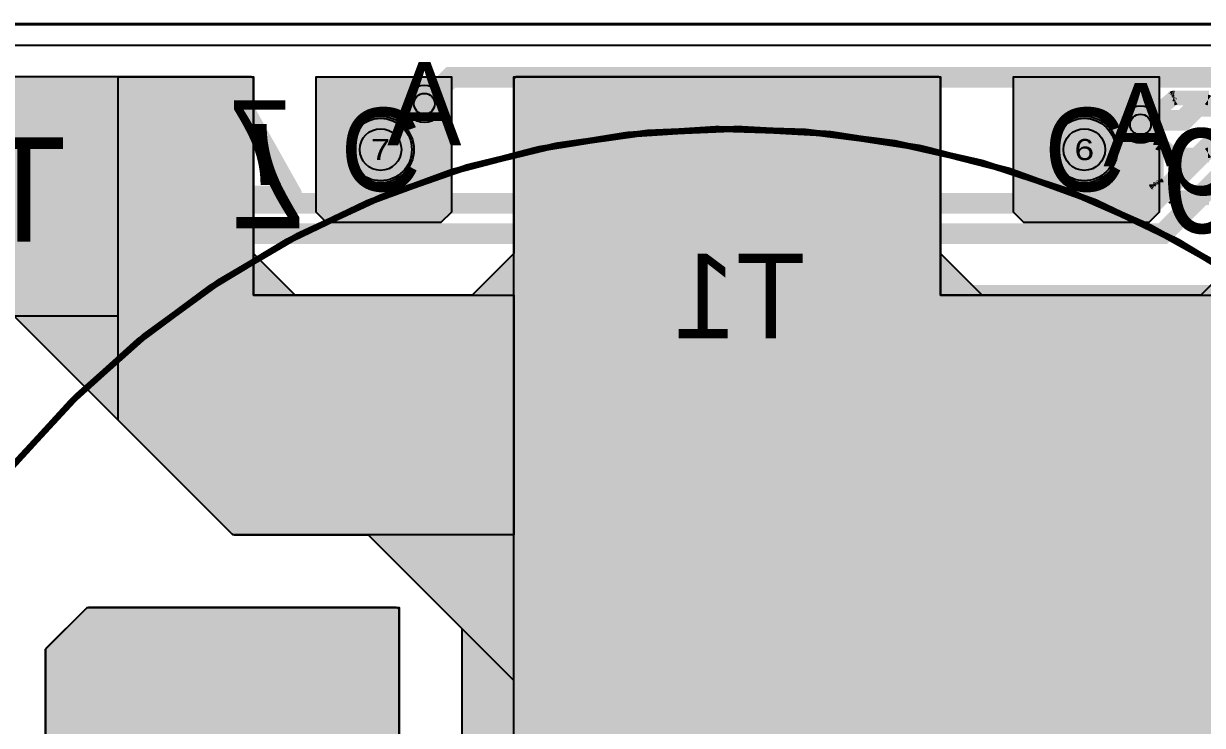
# Model space of a CAD drawing. Extents: x -18 to 179, y -60 to 172.
# Drawn here: x 33.98 to 62.29, y 153.17 to 170.03 of the extents above; entities that cross this region are included whole.
import ezdxf
from ezdxf.enums import TextEntityAlignment as Align

# ---------------------------------------------------------------- set-up
doc = ezdxf.new("R2010")
doc.units = 0
doc.header["$MEASUREMENT"] = 0
for name, color, linetype in [('ASSEMBLY_OUTLINES_BTM', 191, 'CONTINUOUS'), ('ASSEMBLY_REF_DES_BTM', 191, 'CONTINUOUS'), ('BOARD_OUTLINE', 10, 'CONTINUOUS'), ('DRILL_DRAWING', 21, 'CONTINUOUS'), ('GENERATED_SILKSCREEN_BTM', 255, 'CONTINUOUS'), ('MANUFACTURING_OUTLINES', 10, 'CONTINUOUS'), ('PART_HOLES_LAYER_BOTTOM', 30, 'CONTINUOUS'), ('PART_HOLES_LAYER_TOP', 30, 'CONTINUOUS'), ('PART_PADS_LAYER_BOTTOM', 230, 'CONTINUOUS'), ('PART_PADS_LAYER_TOP', 150, 'CONTINUOUS'), ('PIN_NUMBERS_BTM', 8, 'CONTINUOUS'), ('PIN_NUMBERS_TOP', 8, 'CONTINUOUS'), ('PLACEMENT_OUTLINES_BTM', 222, 'CONTINUOUS'), ('PLANE_DATA_LAYER_BOTTOM', 230, 'CONTINUOUS'), ('PLANE_DATA_LAYER_TOP', 150, 'CONTINUOUS'), ('PLANE_SHAPES_LAYER_BOTTOM', 230, 'CONTINUOUS'), ('PLANE_SHAPES_LAYER_TOP', 150, 'CONTINUOUS'), ('ROUTE_BORDER', 151, 'CONTINUOUS'), ('SILKSCREEN_OUTLINES_BTM', 211, 'CONTINUOUS'), ('SILKSCREEN_REF_DES_BTM', 211, 'CONTINUOUS'), ('SOLDERMASK_PADS_BTM', 102, 'CONTINUOUS'), ('SOLDERMASK_PADS_TOP', 102, 'CONTINUOUS'), ('TRACES_LAYER_BOTTOM', 230, 'CONTINUOUS'), ('VIA_HOLES_LAYER_BOTTOM', 30, 'CONTINUOUS'), ('VIA_HOLES_LAYER_TOP', 30, 'CONTINUOUS'), ('VIA_PADS_LAYER_BOTTOM', 230, 'CONTINUOUS'), ('VIA_PADS_LAYER_TOP', 150, 'CONTINUOUS')]:
    doc.layers.add(name, color=color, linetype=linetype)
doc.styles.add('COURIER_NEW', font='COUR.TTF')
doc.styles.add('VERIBEST_GERBER_0', font='txt')

msp = doc.modelspace()

# ---------------------------------------------------------------- hatches: boundary and pattern name
at = {"layer": 'PART_HOLES_LAYER_BOTTOM'}
h = msp.add_hatch(color=256, dxfattribs=at)
edge = h.paths.add_edge_path()
edge.add_arc((42.55, 167), 0.5, 0, 360)
h = msp.add_hatch(color=256, dxfattribs=at)
edge = h.paths.add_edge_path()
edge.add_arc((59.45, 167), 0.5, 0, 360)
at = {"layer": 'PART_HOLES_LAYER_TOP'}
h = msp.add_hatch(color=256, dxfattribs=at)
edge = h.paths.add_edge_path()
edge.add_arc((42.55, 167), 0.5, 0, 360)
h = msp.add_hatch(color=256, dxfattribs=at)
edge = h.paths.add_edge_path()
edge.add_arc((59.45, 167), 0.5, 0, 360)
at = {"layer": 'PLANE_DATA_LAYER_BOTTOM'}
h = msp.add_hatch(color=256, dxfattribs=at)
h.paths.add_polyline_path([(114.250002, 144.718436), (114.25, 122.5762, -0.414213562), (114.1738, 122.5), (113.000004, 122.5, 0.207684346), (112.999998, 122.499998), (112.000002, 121.500002), (112, 121.499996), (112, 120.500004), (112.000003, 120.499999), (112.999998, 119.500002, 0.207684346), (113.000004, 119.5), (114.1738, 119.5, -0.414213562), (114.25, 119.4238), (114.25, 113.0762, -0.414213562), (114.1738, 113), (108.53156, 113.000002, -0.198913366), (108.477678, 113.02232), (108.02232, 113.477678, -0.198909956), (108.000002, 113.531559), (108.000002, 113.53156), (108, 127.749996), (107.999997, 127.750001), (105.750002, 129.999998, 0.207684346), (105.749996, 130), (83.8262, 130, -0.414213562), (83.75, 130.0762), (83.75, 161.499996), (83.749997, 161.500001), (82.000002, 163.249998, 0.207684346), (81.999996, 163.25), (70.500004, 163.25, 0.207684346), (70.499998, 163.249998), (64.250002, 157.000002), (64.25, 156.999996), (64.25, 119.5762, -0.414213562), (64.1738, 119.5), (47.3262, 119.5, -0.414213562), (47.25, 119.5762), (47.25, 138.6738, -0.414213562), (47.3262, 138.75), (54.499996, 138.75, 0.207684346), (54.500002, 138.750002), (57.499998, 141.749998), (57.5, 141.750004), (57.5, 147.749996), (57.499997, 147.750001), (54.000002, 151.249998, 0.207684346), (53.999996, 151.25), (47.0762, 151.25, -0.414213562), (47, 151.3262), (47, 163.6738, -0.414213562), (47.0762, 163.75), (62.499996, 163.75, 0.207684346), (62.500002, 163.750002), (64.227679, 165.477682, -0.198913366), (64.281561, 165.5), (101.968438, 165.5, -0.198913366), (102.02232, 165.477682), (108.47768, 159.022322, -0.198909956), (108.499998, 158.968441), (108.499998, 158.96844), (108.5, 150.500004), (108.500003, 150.499999), (114.227684, 144.772318, -0.198909956), (114.250002, 144.718437)], flags=0)
h.paths.add_polyline_path([(102.999998, 142.499998), (103, 142.500004), (103, 148.499996), (102.999997, 148.500001), (100.250002, 151.249998, 0.207684346), (100.249996, 151.25), (94.000004, 151.25, 0.207684346), (93.999998, 151.249998), (91.000002, 148.250002), (91, 148.249996), (91, 142.250004), (91.000003, 142.249999), (93.749998, 139.500002, 0.207684346), (93.750004, 139.5), (99.999996, 139.5, 0.207684346), (100.000002, 139.500002)], flags=0)
h.paths.add_polyline_path([(108.5, 121, -1), (111, 121, -1)], flags=0)
msp.add_hatch(color=256, dxfattribs=at).paths.add_polyline_path([(43, 155.9238, 0.414213562), (42.9238, 156), (35.53156, 155.999998, 0.198913366), (35.477678, 155.97768), (34.52232, 155.022322, 0.198909956), (34.500002, 154.968441), (34.500002, 154.96844), (34.5, 140.0762, 0.414213562), (34.5762, 140), (42.9238, 140, 0.414213562), (43, 140.0762)], flags=0)
at = {"layer": 'PLANE_DATA_LAYER_TOP'}
msp.add_hatch(color=256, dxfattribs=at).paths.add_polyline_path([(109.5, 168.6738, 0.414213562), (109.4238, 168.75), (63.3262, 168.75, 0.414213562), (63.25, 168.6738), (63.25, 164.500004), (63.249998, 164.499998), (62.250002, 163.500002, -0.207684346), (62.249996, 163.5), (57.000004, 163.5, -0.207684346), (56.999998, 163.500002), (56.000003, 164.499999), (56, 164.500004), (56, 168.6738, 0.414213562), (55.9238, 168.75), (45.8262, 168.75, 0.414213562), (45.75, 168.6738), (45.75, 164.500004), (45.749998, 164.499998), (44.750002, 163.500002, -0.207684346), (44.749996, 163.5), (40.500004, 163.5, -0.207684346), (40.499998, 163.500002), (39.500003, 164.499999), (39.5, 164.500004), (39.5, 168.6738, 0.414213562), (39.4238, 168.75), (9.8262, 168.75, 0.414213562), (9.75, 168.6738), (9.75, 163.0762, 0.414213562), (9.8262, 163), (33.749996, 163, -0.207684346), (33.750002, 162.999998), (38.977678, 157.77232, 0.198913366), (39.03156, 157.750002), (42.249996, 157.75, -0.207684346), (42.250002, 157.749998), (44.499997, 155.500001), (44.5, 155.499996), (44.5, 150.8262, 0.414213562), (44.5762, 150.75), (53.999996, 150.75, -0.207684346), (54.000002, 150.749998), (57.249997, 147.500001), (57.25, 147.499996), (57.25, 143.000004), (57.249998, 142.999998), (53.500002, 139.250002, -0.207684346), (53.499996, 139.25), (44.5762, 139.25, 0.414213562), (44.5, 139.1738), (44.5, 136.3262, 0.414213562), (44.5762, 136.25), (65.71844, 136.250002, 0.198913366), (65.772322, 136.27232), (66.72768, 137.227678, 0.198909956), (66.749998, 137.281559), (66.749998, 137.28156), (66.75, 160.249996), (66.750002, 160.250002), (69.249998, 162.749998, -0.207684346), (69.250004, 162.75), (109.4238, 162.75, 0.414213562), (109.5, 162.8262)], flags=0)
h = msp.add_hatch(color=256, dxfattribs=at)
h.paths.add_polyline_path([(44.25, 165.531563, -0.198909956), (44.227682, 165.477682), (44.022318, 165.272318, -0.198913366), (43.968436, 165.25), (41.281564, 165.25, -0.198913366), (41.227682, 165.272318), (41.022318, 165.477682, -0.198909956), (41, 165.531563), (41, 168.6738, -0.414213562), (41.0762, 168.75), (44.1738, 168.75, -0.414213562), (44.25, 168.6738)], flags=0)
h.paths.add_polyline_path([(41.3, 167, -1), (43.8, 167, -1)], flags=0)
h = msp.add_hatch(color=256, dxfattribs=at)
h.paths.add_polyline_path([(61.25, 165.531563, -0.198909956), (61.227682, 165.477682), (61.022318, 165.272318, -0.198913366), (60.968436, 165.25), (58.031564, 165.25, -0.198913366), (57.977682, 165.272318), (57.772318, 165.477682, -0.198909956), (57.75, 165.531563), (57.75, 168.6738, -0.414213562), (57.8262, 168.75), (61.1738, 168.75, -0.414213562), (61.25, 168.6738)], flags=0)
h.paths.add_polyline_path([(58.2, 167, -1), (60.7, 167, -1)], flags=0)
for points in [[(59.45, 167), (59.45, 168.3262)], [(42.55, 167), (41.612235, 167.937765)], [(42.55, 167), (43.487765, 167.937765)], [(42.55, 167), (41.612235, 166.062235)], [(42.55, 167), (43.487765, 166.062235)], [(59.45, 167), (58.1238, 167)], [(59.45, 167), (59.45, 165.6738)], [(59.45, 167), (60.7762, 167)]]:
    msp.add_hatch(color=256, dxfattribs=at).paths.add_polyline_path(points, is_closed=False, flags=0)
at = {"layer": 'PLANE_SHAPES_LAYER_BOTTOM'}
msp.add_hatch(color=256, dxfattribs=at).paths.add_polyline_path([(43, 140), (34.5, 140), (34.5, 155), (35.5, 156), (43, 156)], flags=0)
at = {"layer": 'PLANE_SHAPES_LAYER_TOP'}
for points in [[(45.75, 157.75), (39, 157.75), (36.25, 160.5), (36.25, 168.75), (39.5, 168.75), (39.5, 163.5), (45.75, 163.5)], [(44.25, 165.5), (44, 165.25), (41.25, 165.25), (41, 165.5), (41, 168.75), (44.25, 168.75)], [(66.75, 137.25), (65.75, 136.25), (44.5, 136.25), (44.5, 139.25), (57.25, 139.25), (57.25, 150.75), (45.75, 150.75), (45.75, 168.75), (56, 168.75), (56, 163.5), (63.25, 163.5), (63.25, 168.75), (66.75, 168.75)], [(61.25, 165.5), (61, 165.25), (58, 165.25), (57.75, 165.5), (57.75, 168.75), (61.25, 168.75)], [(39.5, 164.5), (40.5, 163.5), (39.5, 163.5)], [(45.75, 164.5), (44.75, 163.5), (45.75, 163.5)], [(56, 164.5), (57, 163.5), (56, 163.5)], [(63.25, 164.5), (62.25, 163.5), (63.25, 163.5)], [(33.75, 163), (36.25, 160.5), (36.25, 163)], [(42.25, 157.75), (45.75, 154.25), (45.75, 157.75)]]:
    msp.add_hatch(color=256, dxfattribs=at).paths.add_polyline_path(points, flags=0)
at = {"layer": 'VIA_HOLES_LAYER_BOTTOM'}
h = msp.add_hatch(color=256, dxfattribs=at)
edge = h.paths.add_edge_path()
edge.add_arc((43.6, 168.1), 0.25, 0, 360)
h = msp.add_hatch(color=256, dxfattribs=at)
edge = h.paths.add_edge_path()
edge.add_arc((60.8, 167.6), 0.25, 0, 360)
at = {"layer": 'VIA_HOLES_LAYER_TOP'}
h = msp.add_hatch(color=256, dxfattribs=at)
edge = h.paths.add_edge_path()
edge.add_arc((43.6, 168.1), 0.25, 0, 360)
h = msp.add_hatch(color=256, dxfattribs=at)
edge = h.paths.add_edge_path()
edge.add_arc((60.8, 167.6), 0.25, 0, 360)

# ---------------------------------------------------------------- linework, layer by layer
at = {"layer": 'ASSEMBLY_OUTLINES_BTM'}
msp.add_circle((51, 145), 22.5, dxfattribs=at)
at = {"layer": 'BOARD_OUTLINE'}
msp.add_lwpolyline([(0, 1.5), (0, 168.5, -0.414213562), (1.5, 170), (153.5, 170, -0.414213562), (155, 168.5), (155, 1.5, -0.414213562), (153.5, 0), (1.5, 0, -0.414213562)], format="xyb", close=True, dxfattribs=at)
at = {"layer": 'GENERATED_SILKSCREEN_BTM', "const_width": 0.25}
for points in [[(39.09125, 168.3275), (39.08625, 168.345), (39.08875, 168.3625), (39.10125, 168.375), (39.11375, 168.3875), (39.13125, 168.3925), (39.14875, 168.395), (39.16375, 168.3875), (39.17625, 168.375), (40.52375, 165.9775), (40.52875, 165.965), (40.52875, 165.955), (40.52875, 165.945), (40.52375, 165.935), (40.51625, 165.92), (40.50625, 165.91), (40.49375, 165.905), (40.48125, 165.9025), (38.79375, 165.9025), (38.77625, 165.9075), (38.76375, 165.92), (38.75375, 165.935), (38.75125, 165.955), (38.75375, 165.9725), (38.76375, 165.99), (38.77625, 166.0025), (38.79375, 166.005), (40.39625, 166.005), (39.09125, 168.3275)], [(32.92875, 167.2475), (34.61625, 167.2475), (34.63375, 167.245), (34.64875, 167.2325), (34.65625, 167.215), (34.65875, 167.195), (34.65625, 167.1775), (34.64875, 167.16), (34.63375, 167.15), (34.61625, 167.145), (33.82125, 167.145)]]:
    msp.add_lwpolyline(points, dxfattribs=at)
at = {"layer": 'GENERATED_SILKSCREEN_BTM'}
for points, const_width in [([(62.446247, 168.292495), (61.598751, 168.292495), (61.588751, 168.289995), (61.578751, 168.287495, -0.049388989), (61.57875, 168.287495), (61.568754, 168.282497, -0.071067812), (61.568753, 168.282496), (61.217133, 167.995759, 0.000004304), (61.217126, 167.995766), (61.568747, 168.282504, -0.162277661), (61.56875, 168.282505), (61.578746, 168.287503, -0.184527553), (61.578749, 168.287505), (61.588749, 168.290005), (61.598749, 168.292505, -0.099019513), (61.598751, 168.292505), (62.446248, 168.292505, -0.362464608)], 0.25), ([(62.811255, 167.2375, -0.236067978), (62.811253, 167.237496), (62.421253, 166.919996, -0.162277661), (62.42125, 166.919995), (61.61375, 166.919995, -0.162277661), (61.613747, 166.919996), (61.239197, 167.228878, 0.000004348), (61.239203, 167.228886), (61.613752, 166.920005), (62.421248, 166.920005), (62.811245, 167.237502), (62.811245, 167.874998), (62.421248, 168.189995), (61.613752, 168.189995), (61.279853, 167.916805, 0.000004476), (61.279848, 167.916814), (61.613747, 168.190004, -0.162277661), (61.61375, 168.190005), (62.42125, 168.190005, -0.162277661), (62.421253, 168.190004), (62.811253, 167.875004, -0.236067977), (62.811255, 167.875), (62.811255, 167.2375)], 0.25), ([(73.500005, 145, -0.154151503), (69.418977, 132.077481, 0.00000355), (69.418972, 132.07749, 1.056511905), (31.274926, 155.824566, 0.000004138), (31.274914, 155.824566, -0.775982006), (73.500005, 145)], 0.15), ([(62.441249, 166.819995), (61.598751, 166.819995, -0.099019514), (61.598749, 166.819995), (61.586249, 166.822495, -0.357510765), (61.586245, 166.8225), (61.586245, 166.824995), (61.58375, 166.824995, -0.236067978), (61.583746, 166.824997), (61.57875, 166.827495, -0.049388989), (61.578749, 166.827495), (61.568749, 166.829995, -0.184527552), (61.568746, 166.829997), (61.228755, 167.107489), (61.228755, 166.210002), (61.613752, 165.895005), (62.423748, 165.895005)], 0.25), ([(62.441249, 165.792495), (61.598751, 165.792495, -0.099019514), (61.598749, 165.792495), (61.58875, 165.794995, -0.213376807), (61.588746, 165.794996), (61.586247, 165.797496), (61.578748, 165.799995, -0.049388989), (61.578747, 165.799995), (61.568749, 165.802495, -0.184527552), (61.568746, 165.802497), (61.148747, 166.144996, -0.071067811), (61.148746, 166.144997), (61.143746, 166.152497), (61.13875, 166.154995, -0.236067978), (61.138746, 166.154997), (61.133746, 166.162497, -0.16227766), (61.133745, 166.1625), (61.128747, 166.172496, -0.184527552), (61.128745, 166.172499), (61.126245, 166.184999), (61.126245, 167.126514, 0.000005307), (61.126255, 167.126521), (61.126255, 166.185001), (61.128755, 166.172501), (61.128755, 166.1725), (61.133753, 166.162504, -0.071067813), (61.133754, 166.162503), (61.138754, 166.155003), (61.14375, 166.152505, -0.236067978), (61.143754, 166.152503), (61.148754, 166.145003), (61.568752, 165.802505), (61.57875, 165.800005, -0.099019514), (61.578752, 165.800005), (61.586251, 165.797505, -0.162277661), (61.586254, 165.797504), (61.588754, 165.795004), (61.598751, 165.792505), (62.441249, 165.792505)], 0.25), ([(62.42375, 165.894995), (61.61375, 165.894995, -0.16227766), (61.613747, 165.894996), (61.228747, 166.209996, -0.236067978), (61.228745, 166.21), (61.228745, 167.1075, -0.618033988), (61.228753, 167.107504), (61.568752, 166.830005), (61.578751, 166.827505, -0.184527552), (61.578754, 166.827503), (61.58375, 166.825005), (61.58625, 166.825005, -0.414213562), (61.586255, 166.825), (61.586255, 166.822504), (61.598751, 166.820005), (62.441249, 166.820005)], 0.25)]:
    msp.add_lwpolyline(points, format="xyb", dxfattribs=dict(at, const_width=const_width))
at = {"layer": 'MANUFACTURING_OUTLINES'}
msp.add_lwpolyline([(155.0254, 1.5, -0.414213562), (153.5, -0.0254), (1.5, -0.0254, -0.414213562), (-0.0254, 1.5), (-0.0254, 168.5, -0.414213562), (1.5, 170.0254), (153.5, 170.0254, -0.414213562), (155.0254, 168.5)], format="xyb", close=True, dxfattribs=at)
at = {"layer": 'PART_HOLES_LAYER_BOTTOM'}
for centre in [(42.55, 167), (59.45, 167)]:
    msp.add_circle(centre, 0.5, dxfattribs=at)
at = {"layer": 'PART_HOLES_LAYER_TOP'}
for centre in [(42.55, 167), (59.45, 167)]:
    msp.add_circle(centre, 0.5, dxfattribs=at)
at = {"layer": 'PART_PADS_LAYER_BOTTOM'}
for centre in [(42.55, 167), (59.45, 167)]:
    msp.add_circle(centre, 0.75, dxfattribs=at)
at = {"layer": 'PART_PADS_LAYER_TOP'}
for centre in [(42.55, 167), (59.45, 167)]:
    msp.add_circle(centre, 0.75, dxfattribs=at)
at = {"layer": 'PLACEMENT_OUTLINES_BTM'}
msp.add_circle((51, 145), 22.5, dxfattribs=at)
at = {"layer": 'PLANE_DATA_LAYER_BOTTOM'}
msp.add_lwpolyline([(43, 155.9238, 0.414213562), (42.9238, 156), (35.53156, 155.999998, 0.198913366), (35.477678, 155.97768), (34.52232, 155.022322, 0.198909956), (34.500002, 154.968441), (34.500002, 154.96844), (34.5, 140.0762, 0.414213562), (34.5762, 140), (42.9238, 140, 0.414213562), (43, 140.0762)], format="xyb", close=True, dxfattribs=at)
at = {"layer": 'PLANE_DATA_LAYER_TOP'}
for points in [[(63.249998, 164.499998), (62.250002, 163.500002, -0.207684346), (62.249996, 163.5), (57.000004, 163.5, -0.207684346), (56.999998, 163.500002), (56.000003, 164.499999), (56, 164.500004), (56, 168.6738, 0.414213562), (55.9238, 168.75), (45.8262, 168.75, 0.414213562), (45.75, 168.6738), (45.75, 164.500004), (45.749998, 164.499998), (44.750002, 163.500002, -0.207684346), (44.749996, 163.5), (40.500004, 163.5, -0.207684346), (40.499998, 163.500002), (39.500003, 164.499999), (39.5, 164.500004), (39.5, 168.6738, 0.414213562), (39.4238, 168.75), (9.8262, 168.75, 0.414213562)], [(33.750002, 162.999998), (38.977678, 157.77232, 0.198913366), (39.03156, 157.750002), (42.249996, 157.75, -0.207684346), (42.250002, 157.749998), (44.499997, 155.500001), (44.5, 155.499996), (44.5, 150.8262, 0.414213562), (44.5762, 150.75), (53.999996, 150.75, -0.207684346), (54.000002, 150.749998), (57.249997, 147.500001), (57.25, 147.499996), (57.25, 143.000004), (57.249998, 142.999998), (53.500002, 139.250002, -0.207684346), (53.499996, 139.25), (44.5762, 139.25, 0.414213562), (44.5, 139.1738), (44.5, 136.3262, 0.414213562), (44.5762, 136.25), (65.71844, 136.250002, 0.198913366)]]:
    msp.add_lwpolyline(points, format="xyb", dxfattribs=at)
at = {"layer": 'PLANE_DATA_LAYER_TOP', "const_width": 0.5}
for points in [[(59.45, 167), (59.45, 168.3262)], [(42.55, 167), (41.612235, 167.937765)], [(42.55, 167), (43.487765, 167.937765)], [(42.55, 167), (41.612235, 166.062235)], [(42.55, 167), (43.487765, 166.062235)], [(59.45, 167), (58.1238, 167)], [(59.45, 167), (59.45, 165.6738)], [(59.45, 167), (60.7762, 167)]]:
    msp.add_lwpolyline(points, dxfattribs=at)
at = {"layer": 'PLANE_SHAPES_LAYER_BOTTOM'}
msp.add_lwpolyline([(43, 140), (34.5, 140), (34.5, 155), (35.5, 156), (43, 156)], close=True, dxfattribs=at)
for points in [[(47, 151.25), (57.5, 151.25), (47, 163.75), (57.5, 163.75)], [(57.5, 138), (64.25, 138), (57.5, 163.75), (64.25, 163.75)]]:
    msp.add_solid(points, dxfattribs=at)
at = {"layer": 'PLANE_SHAPES_LAYER_TOP'}
for points in [[(45.75, 157.75), (39, 157.75), (36.25, 160.5), (36.25, 168.75), (39.5, 168.75), (39.5, 163.5), (45.75, 163.5)], [(44.25, 165.5), (44, 165.25), (41.25, 165.25), (41, 165.5), (41, 168.75), (44.25, 168.75)], [(66.75, 137.25), (65.75, 136.25), (44.5, 136.25), (44.5, 139.25), (57.25, 139.25), (57.25, 150.75), (45.75, 150.75), (45.75, 168.75), (56, 168.75), (56, 163.5), (63.25, 163.5), (63.25, 168.75), (66.75, 168.75)], [(61.25, 165.5), (61, 165.25), (58, 165.25), (57.75, 165.5), (57.75, 168.75), (61.25, 168.75)], [(39.5, 164.5), (40.5, 163.5), (39.5, 163.5)], [(45.75, 164.5), (44.75, 163.5), (45.75, 163.5)], [(56, 164.5), (57, 163.5), (56, 163.5)], [(63.25, 164.5), (62.25, 163.5), (63.25, 163.5)], [(33.75, 163), (36.25, 160.5), (36.25, 163)], [(42.25, 157.75), (45.75, 154.25), (45.75, 157.75)]]:
    msp.add_lwpolyline(points, close=True, dxfattribs=at)
for points in [[(9.75, 163), (36.25, 163), (9.75, 168.75), (36.25, 168.75)], [(44.5, 150.75), (45.75, 150.75), (44.5, 157.25), (45.75, 157.25)]]:
    msp.add_solid(points, dxfattribs=at)
at = {"layer": 'ROUTE_BORDER'}
msp.add_lwpolyline([(0.5, 0.64), (0.5, 169.51), (154.5, 169.51), (154.5, 0.64)], close=True, dxfattribs=at)
at = {"layer": 'SILKSCREEN_OUTLINES_BTM'}
msp.add_circle((51, 145), 22.5, dxfattribs=at)
at = {"layer": 'SOLDERMASK_PADS_BTM'}
for centre in [(42.55, 167), (59.45, 167)]:
    msp.add_circle(centre, 0.8, dxfattribs=at)
at = {"layer": 'SOLDERMASK_PADS_TOP'}
for centre in [(42.55, 167), (59.45, 167)]:
    msp.add_circle(centre, 0.8, dxfattribs=at)
at = {"layer": 'TRACES_LAYER_BOTTOM', "const_width": 0.5}
for points in [[(45.406796, 168.734932), (44.234932, 168.734932), (43.6, 168.1)], [(45.406796, 168.734932), (103.580392, 168.734932), (112.418359, 159.896965), (112.418359, 151.964926), (117.785128, 146.598157), (117.785128, 114.754685), (141.814346, 90.725467), (141.814346, 76.805427), (141.961588, 76.805427), (151.611363, 67.155652)], [(42.55, 167), (43.625, 168.075), (43.6, 168.1)], [(59.45, 167), (60.1, 167), (60.8, 167.7), (61.825303, 167.7), (62.168895, 168.043592), (103.34862, 168.043592), (111.754919, 159.637293), (111.754919, 151.709127), (117.131777, 146.332269), (117.131777, 114.488797), (141.160451, 90.460123), (141.160451, 76.416195), (147.607061, 69.969585), (147.630605, 69.969585), (148.392127, 69.208063), (148.392127, 69.184519), (150.961363, 66.615283), (150.961363, 16.611363), (149.75, 15.4), (148, 15.4)], [(4.5, 159.5), (5.477226, 160.477226), (13.49964, 160.477226), (18.728811, 165.706397), (61.075636, 165.706397), (62.7, 167.330761), (62.7, 167.330763), (62.762829, 167.393592), (103.046118, 167.393592), (103.113182, 167.326528), (103.146445, 167.326528), (111.033023, 159.43995), (111.033023, 159.406687), (111.104919, 159.334791), (111.104919, 151.427628), (116.481777, 146.05077), (116.481777, 114.175169), (140.449004, 90.207942)], [(22.5, 159.5), (27.753064, 159.5), (33.231849, 164.978785), (61.336011, 164.978785), (63.033754, 166.676528), (102.877206, 166.676528), (110.383023, 159.170711), (110.383023, 151.230285), (115.831777, 145.781531), (115.831777, 113.90593), (139.799004, 89.938703), (139.799004, 75.908706), (147.038125, 68.669585), (147.038125, 68.646268), (149.237614, 66.446779), (149.237614, 56.478606), (149.206946, 56.447938), (149.206946, 25.653861), (148, 24.446915), (148, 23.4)]]:
    msp.add_lwpolyline(points, dxfattribs=at)
at = {"layer": 'VIA_HOLES_LAYER_BOTTOM'}
for centre in [(43.6, 168.1), (60.8, 167.6)]:
    msp.add_circle(centre, 0.25, dxfattribs=at)
at = {"layer": 'VIA_HOLES_LAYER_TOP'}
for centre in [(43.6, 168.1), (60.8, 167.6)]:
    msp.add_circle(centre, 0.25, dxfattribs=at)
at = {"layer": 'VIA_PADS_LAYER_BOTTOM'}
for centre in [(43.6, 168.1), (60.8, 167.6)]:
    msp.add_circle(centre, 0.45, dxfattribs=at)
at = {"layer": 'VIA_PADS_LAYER_TOP'}
for centre in [(43.6, 168.1), (60.8, 167.6)]:
    msp.add_circle(centre, 0.45, dxfattribs=at)

# ---------------------------------------------------------------- texts
at = {"layer": 'ASSEMBLY_OUTLINES_BTM', "style": 'VERIBEST_GERBER_0', "text_generation_flag": 2}
msp.add_text('7', height=2.03, dxfattribs=at).set_placement((40.4, 168.18), align=Align.TOP_LEFT)
at = {"layer": 'ASSEMBLY_REF_DES_BTM', "style": 'VERIBEST_GERBER_0', "text_generation_flag": 2}
msp.add_text('T1', height=2.032, dxfattribs=at).set_placement((52.75, 164.5), align=Align.TOP_LEFT)
at = {"layer": 'DRILL_DRAWING', "style": 'VERIBEST_GERBER_0'}
for s, p in [('A', (43.6, 168.1)), ('A', (60.8, 167.6)), ('C', (42.55, 167)), ('C', (59.45, 167))]:
    msp.add_text(s, height=2, dxfattribs=at).set_placement(p, align=Align.MIDDLE_CENTER)
at = {"layer": 'PIN_NUMBERS_BTM', "style": 'COURIER_NEW'}
for s, p in [('7', (42.55, 167)), ('6', (59.45, 167))]:
    msp.add_text(s, height=0.508, dxfattribs=at).set_placement(p, align=Align.MIDDLE_CENTER)
at = {"layer": 'PIN_NUMBERS_TOP', "style": 'COURIER_NEW'}
for s, p in [('7', (42.55, 167)), ('6', (59.45, 167))]:
    msp.add_text(s, height=0.508, dxfattribs=at).set_placement(p, align=Align.MIDDLE_CENTER)
at = {"layer": 'SILKSCREEN_OUTLINES_BTM', "style": 'VERIBEST_GERBER_0', "text_generation_flag": 2}
for s, p in [('7', (40.77, 168.36)), ('6', (63.15, 168.25))]:
    msp.add_text(s, height=2.5, rotation=180, dxfattribs=at).set_placement(p, align=Align.BOTTOM_RIGHT)
at = {"layer": 'SILKSCREEN_REF_DES_BTM', "style": 'VERIBEST_GERBER_0', "text_generation_flag": 2}
msp.add_text('T1', height=2.5, dxfattribs=at).set_placement((35, 167.29), align=Align.TOP_LEFT)

doc.saveas('drawing.dxf')
